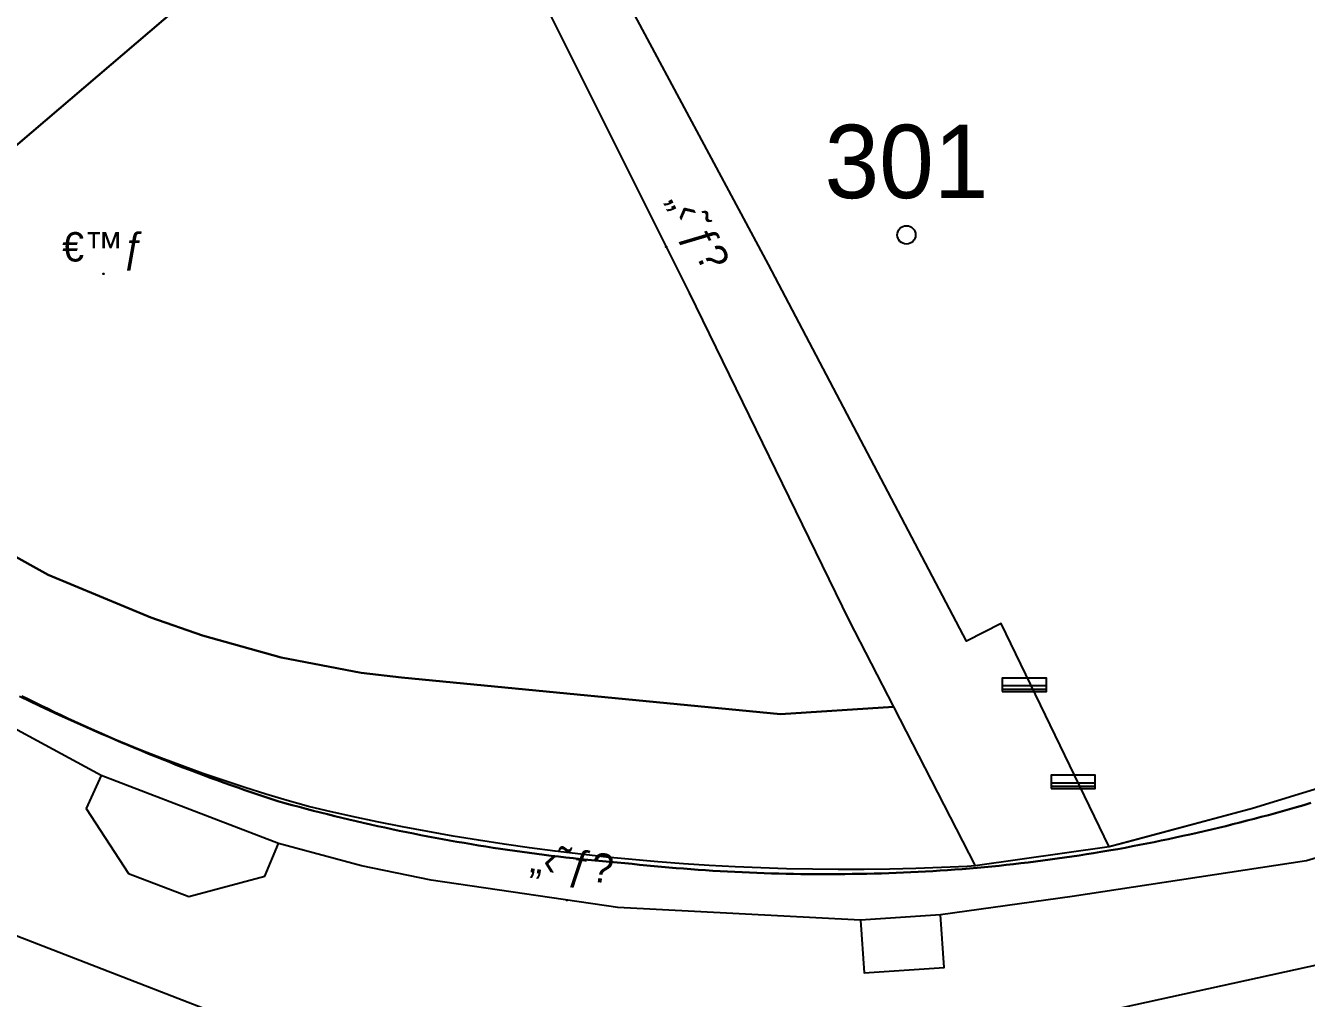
# Model space of a CAD drawing. Header units: metres. Extents: x 218299 to 220222, y 572714 to 574340.
# Drawn here: x 218847.65 to 218882.52, y 573140.25 to 573166.75 of the extents above; entities that cross this region are included whole.
import ezdxf
from ezdxf.enums import TextEntityAlignment as Align

# ---------------------------------------------------------------- set-up
doc = ezdxf.new("R2010")
doc.units = ezdxf.units.M
doc.header["$MEASUREMENT"] = 0
for name, color, linetype in [('1602', 44, 'Continuous'), ('1603', 44, 'Continuous'), ('A_POINTS', 2, 'Continuous'), ('M2220', 253, 'Continuous'), ('M2401', 7, 'Continuous'), ('M2404', 7, 'Continuous'), ('M2408', 253, 'Continuous'), ('M2420', 253, 'Continuous'), ('M2602', 253, 'Continuous'), ('M2605', 253, 'Continuous'), ('M2802', 253, 'Continuous'), ('M2809', 253, 'Continuous'), ('M5202', 253, 'Continuous')]:
    doc.layers.add(name, color=color, linetype=linetype)
doc.styles.add('HEBTXT', font='HEBTXT')
doc.styles.add('MAVAT_HEBTXT', font='HEBTXT')

# ---------------------------------------------------------------- blocks, each defined once
blk = doc.blocks.new('1603')
at = {"layer": 'A_POINTS'}
blk.add_circle((0, 0), 0.25, dxfattribs=at)
at = {"color": 0, "style": 'HEBTXT'}
blk.add_attdef('PARCEL_NUM', text='', height=2, dxfattribs=at).set_placement((0, 1), align=Align.CENTER)
at = {"color": 0, "style": 'HEBTXT', "flags": 1}
blk.add_attdef('LOT_NUM', text='', height=2, dxfattribs=at).set_placement((0, -2.5), align=Align.CENTER)
blk = doc.blocks.new('M2408')
blk.add_circle((0, 0), 0.025)
at = {"style": 'MAVAT_HEBTXT'}
blk.add_attdef('NAME', text='', height=0.8, dxfattribs=at).set_placement((0, 1.592), align=Align.MIDDLE)
blk = doc.blocks.new('M2809')
blk.add_circle((0, 0), 0.025)
at = {"style": 'MAVAT_HEBTXT'}
blk.add_attdef('NAME', text='', height=0.8, dxfattribs=at).set_placement((0, 1.592), align=Align.MIDDLE)
blk = doc.blocks.new('M5202')
blk.add_lwpolyline([(-2, -0.53), (2, -0.53), (2, 0.67), (-2, 0.67)], close=True)
for points in [[(-2, 0), (2, 0)], [(-2, -0.33), (2, -0.33)]]:
    blk.add_lwpolyline(points)
at = {"style": 'MAVAT_HEBTXT', "flags": 1}
for tag, p in [('MARK', (0, 1.92)), ('HEIGHT', (0, -1.78)), ('NAME', (0, -4.35))]:
    blk.add_attdef(tag, text='', height=0.8, dxfattribs=at).set_placement(p, align=Align.MIDDLE)
blk = doc.blocks.new('111')
at = {"layer": 'M2220', "lineweight": -3}
blk.add_lwpolyline([(218883.658, 573146.222), (218881.057, 573145.425), (218877.641, 573144.507), (218877.151, 573144.375), (218873.505, 573143.855), (218873.288, 573143.843), (218872.586, 573143.811), (218871.884, 573143.787), (218871.181, 573143.77), (218870.478, 573143.761), (218869.775, 573143.76), (218869.072, 573143.767), (218868.37, 573143.781), (218867.667, 573143.804), (218866.965, 573143.833), (218866.263, 573143.871), (218865.562, 573143.916), (218864.862, 573143.969), (218864.162, 573144.03), (218863.463, 573144.098), (218862.765, 573144.174), (218862.067, 573144.258), (218861.371, 573144.349), (218860.677, 573144.449), (218859.983, 573144.555), (218859.29, 573144.67), (218858.6, 573144.791), (218857.91, 573144.921), (218857.222, 573145.058), (218856.536, 573145.203), (218855.852, 573145.355), (218855.346, 573145.472), (218854.767, 573145.638), (218854.191, 573145.811), (218853.617, 573145.991), (218853.045, 573146.18), (218852.476, 573146.376), (218851.909, 573146.579), (218851.345, 573146.79), (218850.784, 573147.008), (218850.226, 573147.234), (218849.671, 573147.467), (218849.118, 573147.708), (218848.57, 573147.956), (218848.024, 573148.211), (218847.482, 573148.474)], dxfattribs=at)
at = {"layer": 'M2401'}
for points in [[(218854.53, 573144.469, 561.806), (218849.706, 573146.319, 561.656), (218849.706, 573146.319, 561.656), (218849.299, 573145.422, 561.656), (218850.446, 573143.648, 561.656), (218852.088, 573143.019, 561.731), (218854.16, 573143.578, 561.806), (218854.53, 573144.469, 561.806), (218854.53, 573144.469, 561.806)], [(218872.564, 573142.526, 563.231), (218872.564, 573142.526, 563.231), (218870.379, 573142.377, 563.081), (218870.379, 573142.377, 563.081), (218870.477, 573140.943, 563.081), (218872.662, 573141.092, 563.156), (218872.564, 573142.526, 563.231)]]:
    blk.add_polyline3d(points, dxfattribs=at)
at = {"layer": 'M2404'}
for points in [[(218854.53, 573144.469, 561.806), (218849.706, 573146.319, 561.656), (218849.706, 573146.319, 561.656), (218849.299, 573145.422, 561.656), (218850.446, 573143.648, 561.656), (218852.088, 573143.019, 561.731), (218854.16, 573143.578, 561.806), (218854.53, 573144.469, 561.806), (218854.53, 573144.469, 561.806)], [(218872.564, 573142.526, 563.231), (218872.564, 573142.526, 563.231), (218870.379, 573142.377, 563.081), (218870.379, 573142.377, 563.081), (218870.477, 573140.943, 563.081), (218872.662, 573141.092, 563.156), (218872.564, 573142.526, 563.231)]]:
    blk.add_polyline3d(points, dxfattribs=at)
at = {"layer": 'M2408'}
for points in [[(218877.151, 573144.375, 563.606), (218874.21, 573150.459, 563.381), (218873.27, 573149.979, 563.381), (218867.879, 573160.242, 563.081), (218861.414, 573172.315, 562.781)], [(218855.324, 573175.549, 562.781), (218855.932, 573173.546, 562.781), (218858.908, 573173.285, 562.781), (218861.876, 573167.158, 562.781), (218865.713, 573159.473, 563.081), (218870.064, 573150.556, 563.381), (218871.281, 573148.187, 563.381), (218873.505, 573143.854, 563.381), (218873.289, 573143.843, 563.381)], [(218849.706, 573146.319, 561.552), (218841.651, 573150.683, 560.952), (218839.28, 573152.253, 560.802), (218836.623, 573154.19, 560.652)], [(218896.297, 573149.164, 564.327), (218887.685, 573145.54, 563.952), (218882.53, 573143.998, 563.802), (218876.141, 573143.023, 563.352), (218872.564, 573142.526, 563.127)], [(218870.379, 573142.377, 562.977), (218863.769, 573142.72, 562.527), (218858.686, 573143.469, 562.152), (218856.792, 573143.86, 561.927), (218854.53, 573144.469, 561.777)]]:
    blk.add_polyline3d(points, dxfattribs=at)
at = {"layer": 'M2420', "linetype": 'Continuous', "lineweight": -3}
blk.add_lwpolyline([(218912.09, 573155.38), (218895.8, 573144), (218875.8, 573139.62), (218856.59, 573138.38), (218842.41, 573143.88), (218833, 573150.19), (218822.59, 573162.88), (218819.5, 573169.38), (218815, 573178.81), (218814.5, 573193.81), (218817.8, 573205.38), (218819.5, 573209.81), (218823.8, 573220.19), (218836.7, 573234.62), (218842.218, 573241.285)], dxfattribs=at)
at = {"layer": 'M2602'}
blk.add_polyline3d([(218896.162, 573150.459, 564.862), (218889.223, 573147.925, 564.806), (218881.057, 573145.425, 564.506), (218877.151, 573144.375, 564.281)], dxfattribs=at)
at = {"layer": 'M2605'}
blk.add_polyline3d([(218873.289, 573143.843, 563.381), (218872.586, 573143.811, 563.377), (218871.884, 573143.787, 563.371), (218871.181, 573143.77, 563.364), (218870.478, 573143.761, 563.354), (218869.775, 573143.76, 563.342), (218869.072, 573143.767, 563.328), (218868.37, 573143.781, 563.312), (218867.667, 573143.803, 563.293), (218866.965, 573143.833, 563.273), (218866.263, 573143.871, 563.251), (218865.562, 573143.916, 563.226), (218864.862, 573143.969, 563.2), (218864.162, 573144.03, 563.172), (218863.463, 573144.098, 563.141), (218862.765, 573144.174, 563.108), (218862.067, 573144.258, 563.074), (218861.371, 573144.349, 563.037), (218860.676, 573144.448, 562.999), (218859.983, 573144.555, 562.958), (218859.29, 573144.669, 562.915), (218858.6, 573144.791, 562.87), (218857.91, 573144.921, 562.824), (218857.222, 573145.058, 562.775), (218856.536, 573145.203, 562.724), (218855.852, 573145.355, 562.671), (218855.346, 573145.472, 562.631), (218854.767, 573145.638, 562.582), (218854.191, 573145.811, 562.533), (218853.617, 573145.991, 562.484), (218853.045, 573146.18, 562.436), (218852.476, 573146.376, 562.389), (218851.909, 573146.579, 562.342), (218851.345, 573146.79, 562.295), (218850.784, 573147.008, 562.249), (218850.226, 573147.234, 562.204), (218849.671, 573147.468, 562.159), (218849.118, 573147.708, 562.114), (218848.57, 573147.956, 562.07), (218848.024, 573148.211, 562.027), (218847.482, 573148.474, 561.984)], dxfattribs=at)
at = {"layer": 'M2802'}
blk.add_polyline3d([(218845.996, 573153.037, 561.88), (218848.264, 573151.786, 562.065), (218851.052, 573150.622, 562.244), (218852.463, 573150.133, 562.334), (218854.604, 573149.535, 562.468), (218856.781, 573149.119, 562.6), (218857.884, 573148.986, 562.665), (218868.201, 573147.992, 563.265), (218871.281, 573148.187, 563.381), (218873.505, 573143.854, 563.381), (218873.289, 573143.843, 563.381), (218872.586, 573143.811, 563.377), (218871.884, 573143.787, 563.371), (218871.181, 573143.77, 563.364), (218870.478, 573143.761, 563.354), (218869.775, 573143.76, 563.342), (218869.072, 573143.767, 563.328), (218868.37, 573143.781, 563.312), (218867.667, 573143.803, 563.293), (218866.965, 573143.833, 563.273), (218866.263, 573143.871, 563.251), (218865.562, 573143.916, 563.226), (218864.862, 573143.969, 563.2), (218864.162, 573144.03, 563.172), (218863.463, 573144.098, 563.141), (218862.765, 573144.174, 563.108), (218862.067, 573144.258, 563.074), (218861.371, 573144.349, 563.037), (218860.676, 573144.448, 562.999), (218859.983, 573144.555, 562.958), (218859.29, 573144.669, 562.915), (218858.6, 573144.791, 562.87), (218857.91, 573144.921, 562.824), (218857.222, 573145.058, 562.775), (218856.536, 573145.203, 562.724), (218855.852, 573145.355, 562.671), (218855.346, 573145.472, 562.631), (218854.767, 573145.638, 562.582), (218854.191, 573145.811, 562.533), (218853.617, 573145.991, 562.484), (218853.045, 573146.18, 562.436), (218852.476, 573146.376, 562.389), (218851.909, 573146.579, 562.342), (218851.345, 573146.79, 562.295), (218850.784, 573147.008, 562.249), (218850.226, 573147.234, 562.204), (218849.671, 573147.468, 562.159), (218849.118, 573147.708, 562.114), (218848.57, 573147.956, 562.07), (218848.024, 573148.211, 562.027), (218847.482, 573148.474, 561.984)], dxfattribs=at)
at = {"layer": 'M2809'}
for points in [[(218889.223, 573147.925, 563.906), (218881.057, 573145.425, 563.756), (218877.151, 573144.375, 563.606), (218874.21, 573150.459, 563.381), (218873.27, 573149.979, 563.381), (218867.879, 573160.242, 563.081), (218861.414, 573172.315, 562.781)], [(218846.656, 573167.921, 562.294), (218848.02, 573167.811, 562.393), (218850.79, 573167.864, 562.594), (218851.61, 573167.897, 562.65), (218853.332, 573167.933, 562.767), (218854.562, 573168.111, 562.842), (218855.613, 573168.586, 562.887), (218856.036, 573168.983, 562.894), (218857.048, 573170.199, 562.894), (218855.932, 573173.546, 562.781), (218858.908, 573173.285, 562.781), (218861.876, 573167.158, 562.781), (218865.713, 573159.473, 563.081), (218870.064, 573150.556, 563.381), (218871.281, 573148.187, 563.381), (218868.201, 573147.992, 563.265), (218857.884, 573148.986, 562.665), (218856.781, 573149.119, 562.6), (218854.604, 573149.535, 562.468), (218852.463, 573150.133, 562.334), (218851.052, 573150.622, 562.244), (218848.264, 573151.786, 562.065), (218845.996, 573153.037, 561.88)]]:
    blk.add_polyline3d(points, dxfattribs=at)
at = {"layer": 'M2408'}
ref = blk.add_blockref('M2408', (218865.086, 573160.728), dxfattribs=dict(at, xscale=0.5, yscale=0.5, zscale=0.5))
ref.add_attrib('NAME', '„‹˜ƒ\x8e', dxfattribs={"layer": '0', "height": 0.8, "rotation": 296.5326, "style": 'MAVAT_HEBTXT'}).set_placement((218865.892, 573161.13), align=Align.MIDDLE)
ref = blk.add_blockref('M2408', (218862.382, 573142.924), dxfattribs=dict(at, xscale=0.5, yscale=0.5, zscale=0.5))
ref.add_attrib('NAME', '„‹˜ƒ\x8e', dxfattribs={"layer": '0', "height": 0.8, "rotation": 351.6102, "style": 'MAVAT_HEBTXT'}).set_placement((218862.513, 573143.815), align=Align.MIDDLE)
at = {"layer": 'M2809'}
ref = blk.add_blockref('M2809', (218849.771, 573159.99, 562.256), dxfattribs=dict(at, xscale=0.5, yscale=0.5, zscale=0.5))
ref.add_attrib('NAME', '€™ƒ', dxfattribs={"layer": '0', "height": 0.8, "style": 'MAVAT_HEBTXT'}).set_placement((218849.771, 573160.615, 562.256), align=Align.MIDDLE)
at = {"layer": 'M5202', "xscale": 0.3, "yscale": 0.3, "zscale": 0.3}
for p in [(218874.842, 573148.772, 563.531), (218876.171, 573146.124, 563.606)]:
    blk.add_blockref('M5202', p, dxfattribs=at)

msp = doc.modelspace()

# ---------------------------------------------------------------- linework, layer by layer
at = {"layer": '1602'}
for points in [[(218823.226, 573175.241), (218861.223, 573204.901), (218875.869, 573187.821), (218837.516, 573155.061)], [(218837.516, 573155.061), (218875.869, 573187.821)], [(218847.5384, 573148.4857), (218847.7173, 573148.3963), (218847.8966, 573148.3077), (218848.0762, 573148.2198), (218848.2562, 573148.1326), (218848.4366, 573148.0462), (218848.6173, 573147.9604), (218848.7983, 573147.8754), (218848.9797, 573147.7911), (218849.1614, 573147.7075), (218849.3434, 573147.6247), (218849.5258, 573147.5426), (218849.7085, 573147.4612), (218849.8915, 573147.3806), (218850.0748, 573147.3006), (218850.2585, 573147.2215), (218850.4424, 573147.143), (218850.6267, 573147.0653), (218850.8113, 573146.9883), (218850.9962, 573146.9121), (218851.1814, 573146.8366), (218851.3669, 573146.7618), (218851.5527, 573146.6878), (218851.7388, 573146.6146), (218851.9252, 573146.542), (218852.1119, 573146.4703), (218852.2989, 573146.3992), (218852.4861, 573146.3289), (218852.6736, 573146.2594), (218852.8614, 573146.1906), (218853.0495, 573146.1226), (218853.2378, 573146.0553), (218853.4265, 573145.9888), (218853.6153, 573145.923), (218853.8045, 573145.858), (218853.9939, 573145.7938), (218854.1835, 573145.7303), (218854.516, 573145.621), (218854.7087, 573145.5674), (218854.9016, 573145.5146), (218855.0947, 573145.4626), (218855.288, 573145.4114), (218855.4816, 573145.3609), (218855.6753, 573145.3112), (218855.8692, 573145.2623), (218856.0633, 573145.2142), (218856.2576, 573145.1668), (218856.4521, 573145.1202), (218856.6468, 573145.0744), (218856.8417, 573145.0294), (218857.0367, 573144.9851), (218857.232, 573144.9416), (218857.4273, 573144.8989), (218857.6229, 573144.857), (218857.8186, 573144.8159), (218858.0145, 573144.7756), (218858.2106, 573144.736), (218858.4068, 573144.6972), (218858.6031, 573144.6592), (218858.7996, 573144.622), (218858.9963, 573144.5856), (218859.1931, 573144.55), (218859.39, 573144.5151), (218859.5871, 573144.4811), (218859.7843, 573144.4478), (218859.9817, 573144.4153), (218860.1791, 573144.3836), (218860.3767, 573144.3527), (218860.5745, 573144.3226), (218860.7723, 573144.2933), (218860.9703, 573144.2648), (218861.1683, 573144.2371), (218861.3665, 573144.2101), (218861.5648, 573144.184), (218861.7632, 573144.1586), (218861.9617, 573144.1341), (218862.1602, 573144.1103), (218862.3589, 573144.0873), (218862.5577, 573144.0651), (218862.7565, 573144.0438), (218862.9555, 573144.0232), (218863.1545, 573144.0034), (218863.3536, 573143.9844), (218863.5528, 573143.9662), (218863.752, 573143.9488), (218863.966, 573143.931), (218864.1648, 573143.9095), (218864.3638, 573143.8888), (218864.5628, 573143.8689), (218864.7619, 573143.8499), (218864.961, 573143.8316), (218865.1603, 573143.8141), (218865.3596, 573143.7974), (218865.5589, 573143.7814), (218865.7584, 573143.7663), (218865.9578, 573143.752), (218866.1574, 573143.7385), (218866.357, 573143.7258), (218866.5566, 573143.7139), (218866.7563, 573143.7028), (218866.956, 573143.6925), (218867.1558, 573143.6829), (218867.3556, 573143.6742), (218867.5555, 573143.6663), (218867.7553, 573143.6592), (218867.9552, 573143.6529), (218868.1552, 573143.6473), (218868.3551, 573143.6426), (218868.5551, 573143.6387), (218868.7551, 573143.6356), (218868.955, 573143.6332), (218869.155, 573143.6317), (218869.355, 573143.631), (218869.555, 573143.6311), (218869.755, 573143.632), (218869.955, 573143.6336), (218870.155, 573143.6361), (218870.355, 573143.6394), (218870.5549, 573143.6435), (218870.7549, 573143.6483), (218870.9548, 573143.654), (218871.1547, 573143.6605), (218871.3546, 573143.6678), (218871.5544, 573143.6758), (218871.7542, 573143.6847), (218871.954, 573143.6944), (218872.1537, 573143.7049), (218872.3534, 573143.7161), (218872.553, 573143.7282), (218872.7526, 573143.7411), (218872.9521, 573143.7547), (218873.1516, 573143.7692), (218873.351, 573143.7845), (218873.556, 573143.801), (218873.7551, 573143.8202), (218873.9541, 573143.8403), (218874.153, 573143.8611), (218874.3518, 573143.8828), (218874.5505, 573143.9052), (218874.7492, 573143.9284), (218874.9477, 573143.9524), (218875.1462, 573143.9773), (218875.3445, 573144.0029), (218875.5428, 573144.0293), (218875.7409, 573144.0565), (218875.939, 573144.0844), (218876.1369, 573144.1132), (218876.3347, 573144.1428), (218876.5324, 573144.1731), (218876.7299, 573144.2043), (218876.9274, 573144.2362), (218877.196, 573144.281), (218877.3928, 573144.3165), (218877.5895, 573144.3529), (218877.786, 573144.39), (218877.9824, 573144.4279), (218878.1786, 573144.4665), (218878.3747, 573144.506), (218878.5706, 573144.5463), (218878.7663, 573144.5873), (218878.9619, 573144.6291), (218879.1573, 573144.6717), (218879.3526, 573144.7151), (218879.5476, 573144.7592), (218879.7425, 573144.8042), (218879.9372, 573144.8499), (218880.1317, 573144.8964), (218880.3261, 573144.9437), (218880.5202, 573144.9917), (218880.7142, 573145.0406), (218880.9079, 573145.0902), (218881.1015, 573145.1405), (218881.2948, 573145.1917), (218881.488, 573145.2436), (218881.6809, 573145.2963), (218881.8736, 573145.3498), (218882.0661, 573145.404), (218882.2584, 573145.459), (218882.4505, 573145.5148), (218882.6423, 573145.5713)], [(218882.6423, 573145.5713), (218882.4505, 573145.5148), (218882.2584, 573145.459), (218882.0661, 573145.404), (218881.8736, 573145.3498), (218881.6809, 573145.2963), (218881.488, 573145.2436), (218881.2948, 573145.1917), (218881.1015, 573145.1405), (218880.9079, 573145.0902), (218880.7142, 573145.0406), (218880.5202, 573144.9917), (218880.3261, 573144.9437), (218880.1317, 573144.8964), (218879.9372, 573144.8499), (218879.7425, 573144.8042), (218879.5476, 573144.7592), (218879.3526, 573144.7151), (218879.1573, 573144.6717), (218878.9619, 573144.6291), (218878.7663, 573144.5873), (218878.5706, 573144.5463), (218878.3747, 573144.506), (218878.1786, 573144.4665), (218877.9824, 573144.4279), (218877.786, 573144.39), (218877.5895, 573144.3529), (218877.3928, 573144.3165), (218877.196, 573144.281), (218876.9274, 573144.2362), (218876.7299, 573144.2043), (218876.5324, 573144.1731), (218876.3347, 573144.1428), (218876.1369, 573144.1132), (218875.939, 573144.0844), (218875.7409, 573144.0565), (218875.5428, 573144.0293), (218875.3445, 573144.0029), (218875.1462, 573143.9773), (218874.9477, 573143.9524), (218874.7492, 573143.9284), (218874.5505, 573143.9052), (218874.3518, 573143.8828), (218874.153, 573143.8611), (218873.9541, 573143.8403), (218873.7551, 573143.8202), (218873.556, 573143.801), (218873.351, 573143.7845), (218873.1516, 573143.7692), (218872.9521, 573143.7547), (218872.7526, 573143.7411), (218872.553, 573143.7282), (218872.3534, 573143.7161), (218872.1537, 573143.7049), (218871.954, 573143.6944), (218871.7542, 573143.6847), (218871.5544, 573143.6758), (218871.3546, 573143.6678), (218871.1547, 573143.6605), (218870.9548, 573143.654), (218870.7549, 573143.6483), (218870.5549, 573143.6435), (218870.355, 573143.6394), (218870.155, 573143.6361), (218869.955, 573143.6336), (218869.755, 573143.632), (218869.555, 573143.6311), (218869.355, 573143.631), (218869.155, 573143.6317), (218868.955, 573143.6332), (218868.7551, 573143.6356), (218868.5551, 573143.6387), (218868.3551, 573143.6426), (218868.1552, 573143.6473), (218867.9552, 573143.6529), (218867.7553, 573143.6592), (218867.5555, 573143.6663), (218867.3556, 573143.6742), (218867.1558, 573143.6829), (218866.956, 573143.6925), (218866.7563, 573143.7028), (218866.5566, 573143.7139), (218866.357, 573143.7258), (218866.1574, 573143.7385), (218865.9578, 573143.752), (218865.7584, 573143.7663), (218865.5589, 573143.7814), (218865.3596, 573143.7974), (218865.1603, 573143.8141), (218864.961, 573143.8316), (218864.7619, 573143.8499), (218864.5628, 573143.8689), (218864.3638, 573143.8888), (218864.1648, 573143.9095), (218863.966, 573143.931), (218863.752, 573143.9488), (218863.5528, 573143.9662), (218863.3536, 573143.9844), (218863.1545, 573144.0034), (218862.9555, 573144.0232), (218862.7565, 573144.0438), (218862.5577, 573144.0651), (218862.3589, 573144.0873), (218862.1602, 573144.1103), (218861.9617, 573144.1341), (218861.7632, 573144.1586), (218861.5648, 573144.184), (218861.3665, 573144.2101), (218861.1683, 573144.2371), (218860.9703, 573144.2648), (218860.7723, 573144.2933), (218860.5745, 573144.3226), (218860.3767, 573144.3527), (218860.1791, 573144.3836), (218859.9817, 573144.4153), (218859.7843, 573144.4478), (218859.5871, 573144.4811), (218859.39, 573144.5151), (218859.1931, 573144.55), (218858.9963, 573144.5856), (218858.7996, 573144.622), (218858.6031, 573144.6592), (218858.4068, 573144.6972), (218858.2106, 573144.736), (218858.0145, 573144.7756), (218857.8186, 573144.8159), (218857.6229, 573144.857), (218857.4273, 573144.8989), (218857.232, 573144.9416), (218857.0367, 573144.9851), (218856.8417, 573145.0294), (218856.6468, 573145.0744), (218856.4521, 573145.1202), (218856.2576, 573145.1668), (218856.0633, 573145.2142), (218855.8692, 573145.2623), (218855.6753, 573145.3112), (218855.4816, 573145.3609), (218855.288, 573145.4114), (218855.0947, 573145.4626), (218854.9016, 573145.5146), (218854.7087, 573145.5674), (218854.516, 573145.621), (218854.1835, 573145.7303), (218853.9939, 573145.7938), (218853.8045, 573145.858), (218853.6153, 573145.923), (218853.4265, 573145.9888), (218853.2378, 573146.0553), (218853.0495, 573146.1226), (218852.8614, 573146.1906), (218852.6736, 573146.2594), (218852.4861, 573146.3289), (218852.2989, 573146.3992), (218852.1119, 573146.4703), (218851.9252, 573146.542), (218851.7388, 573146.6146), (218851.5527, 573146.6878), (218851.3669, 573146.7618), (218851.1814, 573146.8366), (218850.9962, 573146.9121), (218850.8113, 573146.9883), (218850.6267, 573147.0653), (218850.4424, 573147.143), (218850.2585, 573147.2215), (218850.0748, 573147.3006), (218849.8915, 573147.3806), (218849.7085, 573147.4612), (218849.5258, 573147.5426), (218849.3434, 573147.6247), (218849.1614, 573147.7075), (218848.9797, 573147.7911), (218848.7983, 573147.8754), (218848.6173, 573147.9604), (218848.4366, 573148.0462), (218848.2562, 573148.1326), (218848.0762, 573148.2198), (218847.8966, 573148.3077), (218847.7173, 573148.3963), (218847.5384, 573148.4857)]]:
    msp.add_lwpolyline(points, dxfattribs=at)

# ---------------------------------------------------------------- block references
msp.add_blockref('111', (0, 0))
at = {"layer": '1603'}
msp.add_blockref('1603', (218871.6335, 573161.0513), dxfattribs=at).add_auto_attribs({'PARCEL_NUM': '301'})

doc.saveas('drawing.dxf')
